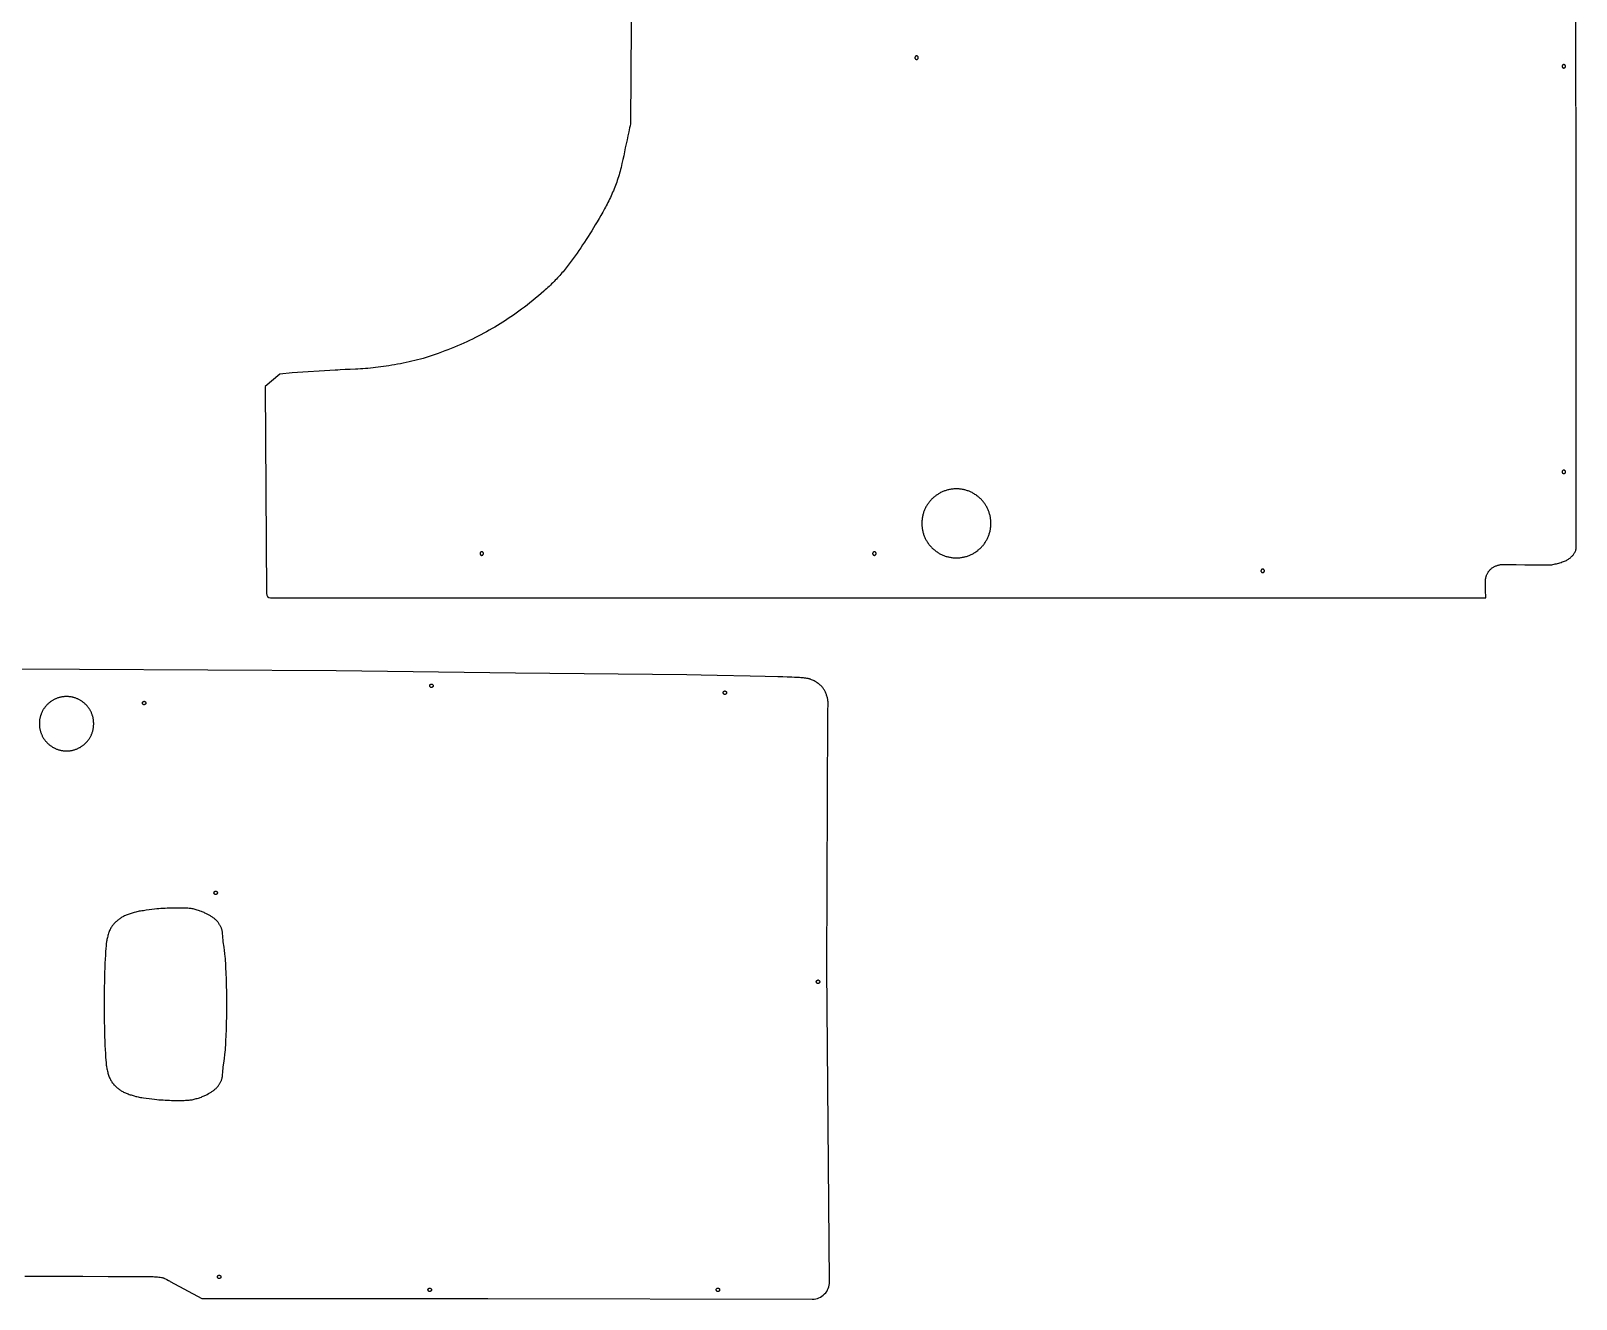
# Model space of a CAD drawing. Extents: x 51 to 7825, y -8 to 7597.
# Drawn here: x 4122 to 5912, y 26 to 1496 of the extents above; entities that cross this region are included whole.
import ezdxf

# ---------------------------------------------------------------- set-up
doc = ezdxf.new("R2010")
doc.units = 0
doc.layers.add('Default Layer', color=1, linetype='CONTINUOUS')

msp = doc.modelspace()

# ---------------------------------------------------------------- linework, layer by layer
at = {"layer": 'Default Layer'}
for points in [[(4818.2, 1675.5), (4816.4, 1387.9), (4815.9, 1385.6), (4815.3, 1383.4), (4814.3, 1378.8), (4813.3, 1374.2), (4812.4, 1369.6), (4810.4, 1360.3), (4809.5, 1355.7), (4808.5, 1351), (4807.5, 1346.5), (4806.5, 1341.9), (4805.9, 1339.7), (4805.4, 1337.5), (4804.8, 1335.2), (4804.3, 1333.1), (4803.7, 1330.9), (4803.1, 1328.7), (4802.4, 1326.6), (4801.8, 1324.5), (4801.1, 1322.4), (4800.4, 1320.4), (4799.7, 1318.4), (4799, 1316.4), (4798.2, 1314.5), (4797.4, 1312.5), (4796.6, 1310.5), (4795.7, 1308.6), (4794.9, 1306.6), (4794, 1304.7), (4793.1, 1302.7), (4792.2, 1300.8), (4791.2, 1298.8), (4790.3, 1296.9), (4789.3, 1295), (4788.3, 1293.1), (4787.3, 1291.2), (4786.3, 1289.3), (4784.2, 1285.5), (4782.1, 1281.7), (4779.9, 1278.1), (4777.8, 1274.4), (4775.6, 1270.8), (4773.5, 1267.3), (4771.4, 1263.9), (4769.2, 1260.5), (4767.2, 1257.3), (4765.1, 1254), (4763, 1250.8), (4760.9, 1247.6), (4758.8, 1244.4), (4756.6, 1241.2), (4754.5, 1238), (4752.2, 1234.9), (4750, 1231.8), (4747.7, 1228.7), (4745.4, 1225.6), (4743, 1222.6), (4740.6, 1219.6), (4739.4, 1218.1), (4738.2, 1216.6), (4736.9, 1215.2), (4735.7, 1213.7), (4734.4, 1212.3), (4733.1, 1210.8), (4731.8, 1209.4), (4730.5, 1208), (4729.2, 1206.6), (4727.8, 1205.2), (4726.4, 1203.8), (4725, 1202.4), (4723.6, 1201), (4722.1, 1199.6), (4720.6, 1198.2), (4719.1, 1196.8), (4717.6, 1195.4), (4716, 1194), (4712.9, 1191.3), (4709.7, 1188.5), (4706.4, 1185.8), (4703.2, 1183.2), (4699.9, 1180.6), (4696.6, 1178), (4693.4, 1175.5), (4690.2, 1173.1), (4687, 1170.8), (4683.9, 1168.5), (4680.8, 1166.4), (4677.8, 1164.3), (4674.8, 1162.2), (4671.7, 1160.2), (4668.6, 1158.2), (4665.5, 1156.3), (4662.3, 1154.4), (4659.2, 1152.5), (4656, 1150.6), (4652.8, 1148.8), (4649.6, 1147), (4646.4, 1145.3), (4643.1, 1143.6), (4639.8, 1141.9), (4636.6, 1140.2), (4633.3, 1138.6), (4630, 1137), (4626.6, 1135.4), (4623.1, 1133.9), (4619.6, 1132.3), (4616, 1130.8), (4612.3, 1129.2), (4608.6, 1127.7), (4604.9, 1126.2), (4601.1, 1124.8), (4597.4, 1123.4), (4593.7, 1122), (4590.1, 1120.7), (4586.5, 1119.5), (4582.9, 1118.3), (4579.5, 1117.2), (4576.1, 1116.2), (4572.9, 1115.3), (4569.7, 1114.4), (4566.4, 1113.6), (4563.1, 1112.8), (4559.8, 1112), (4556.4, 1111.3), (4553.1, 1110.6), (4549.7, 1110), (4546.4, 1109.4), (4543, 1108.8), (4539.7, 1108.2), (4536.5, 1107.7), (4533.2, 1107.2), (4530.1, 1106.8), (4526.9, 1106.4), (4521, 1105.6), (4518, 1105.2), (4515.1, 1104.9), (4512.2, 1104.6), (4509.3, 1104.4), (4506.4, 1104.2), (4503.4, 1104), (4500.5, 1103.8), (4497.6, 1103.7), (4491.7, 1103.4), (4485.8, 1103.1), (4480, 1102.8), (4477.1, 1102.6), (4474.1, 1102.4), (4424.5, 1099.3), (4409.9, 1097.7), (4393.1, 1083.6), (4394.5, 843.7, 0.414055), (4399.2, 838.8), (4865.8, 838.5), (5336.6, 838.5), (5807.4, 838.5), (5807.4, 840), (5807.4, 841.6), (5807.3, 844.8), (5807.2, 848.2), (5807.1, 851.5), (5807, 854.7), (5807, 856.1), (5807.1, 857.5), (5807.1, 858.7), (5807.2, 859.8), (5807.3, 860.7), (5807.4, 861.1), (5807.4, 861.5), (5807.6, 862.2), (5807.8, 862.9), (5808, 863.6), (5808.3, 864.2), (5808.5, 864.9), (5808.8, 865.6), (5809.1, 866.2), (5809.4, 866.9), (5809.7, 867.5), (5810.1, 868.1), (5810.4, 868.7), (5810.8, 869.3), (5811.3, 869.9), (5811.7, 870.4), (5812.2, 870.9), (5812.6, 871.4), (5813.2, 871.9), (5813.7, 872.4), (5814.3, 872.9), (5815, 873.3), (5815.6, 873.7), (5816.3, 874.1), (5817, 874.5), (5817.7, 874.9), (5818.5, 875.2), (5819.2, 875.6), (5820, 875.9), (5820.8, 876.2), (5821.5, 876.4), (5822.3, 876.7), (5823.1, 876.9), (5823.9, 877.1), (5824.4, 877.2), (5825.1, 877.2), (5826.1, 877.3), (5827.3, 877.3), (5830.3, 877.4), (5834, 877.4), (5838.2, 877.3), (5842.9, 877.2), (5852.9, 877), (5863, 876.9), (5867.8, 876.8), (5872.2, 876.8), (5876.2, 876.8), (5878, 876.8), (5879.6, 876.8), (5881, 876.9), (5882.2, 876.9), (5883.2, 877), (5883.9, 877.1), (5885.2, 877.3), (5886.6, 877.6), (5887.9, 877.9), (5889.3, 878.2), (5890.7, 878.6), (5892.1, 878.9), (5893.5, 879.3), (5894.8, 879.8), (5896.1, 880.2), (5897.4, 880.7), (5898.6, 881.1), (5899.8, 881.6), (5900.9, 882.1), (5901.8, 882.6), (5902.7, 883.1), (5903.5, 883.6), (5904.2, 884.1), (5904.9, 884.6), (5905.6, 885.2), (5906.2, 885.8), (5906.9, 886.4), (5907.5, 887), (5908.1, 887.6), (5908.6, 888.3), (5909.1, 889), (5909.6, 889.7), (5910.1, 890.5), (5910.6, 891.2), (5911, 892), (5911.4, 892.8), (5911.7, 893.6), (5912, 894.4), (5912, 894.5), (5912.1, 894.8), (5912.1, 895.5), (5912.1, 896.7), (5912.2, 898.3), (5912.2, 902.5), (5912.2, 908.2), (5912.1, 923.5), (5912.1, 933), (5912.1, 943.6), (5911.4, 2800.4)], [(4114.6, 52.4), (4125.4, 52.4), (4137.9, 52.4), (4151.8, 52.4), (4181.6, 52.4), (4211.2, 52.3), (4237.1, 52.3), (4255.6, 52.2), (4261, 52.2), (4263.1, 52.1), (4264.9, 52), (4266.6, 51.9), (4268.4, 51.7), (4269.9, 51.5), (4271.4, 51.3), (4272.9, 51.1), (4273.6, 50.9), (4274.4, 50.8), (4275.1, 50.6), (4275.8, 50.3), (4276.1, 50.2), (4276.5, 50), (4277.4, 49.6), (4278.3, 49.2), (4279.2, 48.7), (4281.1, 47.6), (4282.1, 47), (4283, 46.5), (4319.6, 26.7), (4650.9, 26.7), (5027.1, 26), (5027.1, 26, 0.417354), (5047.1, 46.2), (5043.9, 409), (5044.9, 703.3), (5044.9, 704.5), (5045, 705.6), (5045.1, 707.9), (5045.2, 710.3), (5045.3, 712.6), (5045.4, 713.8), (5045.4, 714.9), (5045.4, 716), (5045.4, 717.1), (5045.3, 718.2), (5045.2, 719.2), (5045.1, 720.2), (5044.9, 721.1), (5044.7, 722), (5044.5, 722.9), (5044.3, 723.8), (5044, 724.8), (5043.7, 725.7), (5043.4, 726.5), (5043.1, 727.4), (5042.8, 728.3), (5042.4, 729.2), (5042, 730), (5041.5, 730.9), (5041.1, 731.7), (5040.6, 732.5), (5040.1, 733.2), (5039.5, 734), (5039, 734.7), (5038.4, 735.4), (5037.7, 736.2), (5037, 736.9), (5036.2, 737.5), (5035.5, 738.2), (5034.6, 738.9), (5033.8, 739.5), (5032.9, 740.2), (5032, 740.8), (5031.1, 741.3), (5030.2, 741.9), (5029.2, 742.4), (5028.3, 742.9), (5027.3, 743.4), (5026.3, 743.8), (5025.4, 744.2), (5024.9, 744.4), (5024.3, 744.5), (5023.8, 744.7), (5023.2, 744.8), (5022.1, 745.1), (5020.8, 745.3), (5019.5, 745.5), (5018.1, 745.7), (5016.7, 745.9), (5015.2, 746), (5013.7, 746.1), (5012.3, 746.2), (5009.2, 746.4), (5006.3, 746.5), (5003.5, 746.7), (5001.3, 746.8), (4997.8, 746.9), (4993, 747.1), (4987, 747.2), (4972.4, 747.6), (4955, 748), (4916.7, 748.8), (4898.1, 749.2), (4881.5, 749.6), (4683.2, 751.5), (4475.2, 754), (4177.8, 755.6), (3985.8, 756.5)]]:
    msp.add_lwpolyline(points, format="xyb", dxfattribs=at)
for points in [[(5147.9, 1466.6), (5147.7, 1466.6), (5147.5, 1466.6), (5147.3, 1466.5), (5147.1, 1466.5), (5147, 1466.4), (5146.8, 1466.3), (5146.7, 1466.2), (5146.5, 1466), (5146.4, 1465.9), (5146.3, 1465.7), (5146.2, 1465.6), (5146.1, 1465.4), (5146, 1465.2), (5146, 1465), (5145.9, 1464.8), (5145.9, 1464.6), (5145.9, 1464.4), (5146, 1464.2), (5146, 1464), (5146.1, 1463.8), (5146.2, 1463.7), (5146.3, 1463.5), (5146.4, 1463.3), (5146.5, 1463.2), (5146.7, 1463.1), (5146.8, 1463), (5147, 1462.9), (5147.1, 1462.8), (5147.3, 1462.7), (5147.5, 1462.7), (5147.7, 1462.6), (5147.9, 1462.6), (5148.1, 1462.6), (5148.3, 1462.7), (5148.5, 1462.7), (5148.7, 1462.8), (5148.9, 1462.9), (5149, 1463), (5149.2, 1463.1), (5149.3, 1463.2), (5149.5, 1463.3), (5149.6, 1463.5), (5149.7, 1463.7), (5149.8, 1463.8), (5149.8, 1464), (5149.9, 1464.2), (5149.9, 1464.4), (5149.9, 1464.6), (5149.9, 1464.8), (5149.9, 1465), (5149.8, 1465.2), (5149.8, 1465.4), (5149.7, 1465.6), (5149.6, 1465.7), (5149.5, 1465.9), (5149.3, 1466), (5149.2, 1466.2), (5149, 1466.3), (5148.9, 1466.4), (5148.7, 1466.5), (5148.5, 1466.5), (5148.3, 1466.6), (5148.1, 1466.6), (5147.9, 1466.6)], [(5897.9, 1456.6), (5897.7, 1456.6), (5897.5, 1456.6), (5897.3, 1456.5), (5897.1, 1456.5), (5897, 1456.4), (5896.8, 1456.3), (5896.7, 1456.2), (5896.5, 1456), (5896.4, 1455.9), (5896.3, 1455.7), (5896.2, 1455.6), (5896.1, 1455.4), (5896, 1455.2), (5896, 1455), (5895.9, 1454.8), (5895.9, 1454.6), (5895.9, 1454.4), (5896, 1454.2), (5896, 1454), (5896.1, 1453.8), (5896.2, 1453.7), (5896.3, 1453.5), (5896.4, 1453.3), (5896.5, 1453.2), (5896.7, 1453.1), (5896.8, 1453), (5897, 1452.9), (5897.1, 1452.8), (5897.3, 1452.7), (5897.5, 1452.7), (5897.7, 1452.6), (5897.9, 1452.6), (5898.1, 1452.6), (5898.3, 1452.7), (5898.5, 1452.7), (5898.7, 1452.8), (5898.9, 1452.9), (5899, 1453), (5899.2, 1453.1), (5899.3, 1453.2), (5899.5, 1453.3), (5899.6, 1453.5), (5899.7, 1453.7), (5899.8, 1453.8), (5899.8, 1454), (5899.9, 1454.2), (5899.9, 1454.4), (5899.9, 1454.6), (5899.9, 1454.8), (5899.9, 1455), (5899.8, 1455.2), (5899.8, 1455.4), (5899.7, 1455.6), (5899.6, 1455.7), (5899.5, 1455.9), (5899.3, 1456), (5899.2, 1456.2), (5899, 1456.3), (5898.9, 1456.4), (5898.7, 1456.5), (5898.5, 1456.5), (5898.3, 1456.6), (5898.1, 1456.6), (5897.9, 1456.6)], [(5897.9, 986.6), (5897.7, 986.6), (5897.5, 986.6), (5897.3, 986.5), (5897.1, 986.5), (5897, 986.4), (5896.8, 986.3), (5896.7, 986.2), (5896.5, 986), (5896.4, 985.9), (5896.3, 985.7), (5896.2, 985.6), (5896.1, 985.4), (5896, 985.2), (5896, 985), (5895.9, 984.8), (5895.9, 984.6), (5895.9, 984.4), (5896, 984.2), (5896, 984), (5896.1, 983.8), (5896.2, 983.7), (5896.3, 983.5), (5896.4, 983.3), (5896.5, 983.2), (5896.7, 983.1), (5896.8, 983), (5897, 982.9), (5897.1, 982.8), (5897.3, 982.7), (5897.5, 982.7), (5897.7, 982.6), (5897.9, 982.6), (5898.1, 982.6), (5898.3, 982.7), (5898.5, 982.7), (5898.7, 982.8), (5898.9, 982.9), (5899, 983), (5899.2, 983.1), (5899.3, 983.2), (5899.5, 983.3), (5899.6, 983.5), (5899.7, 983.7), (5899.8, 983.8), (5899.8, 984), (5899.9, 984.2), (5899.9, 984.4), (5899.9, 984.6), (5899.9, 984.8), (5899.9, 985), (5899.8, 985.2), (5899.8, 985.4), (5899.7, 985.6), (5899.6, 985.7), (5899.5, 985.9), (5899.3, 986), (5899.2, 986.2), (5899, 986.3), (5898.9, 986.4), (5898.7, 986.5), (5898.5, 986.5), (5898.3, 986.6), (5898.1, 986.6), (5897.9, 986.6)], [(5194, 964.9), (5193, 964.9), (5191.9, 964.9), (5190.9, 964.8), (5189.9, 964.7), (5188.9, 964.6), (5187.9, 964.5), (5186.9, 964.3), (5185.9, 964.1), (5185, 963.9), (5184, 963.7), (5183.1, 963.4), (5182.1, 963.1), (5181.2, 962.8), (5180.3, 962.5), (5179.3, 962.2), (5178.4, 961.8), (5177.5, 961.4), (5176.7, 961), (5175.8, 960.6), (5174.9, 960.1), (5174.1, 959.6), (5173.3, 959.1), (5172.4, 958.6), (5171.6, 958.1), (5170.8, 957.6), (5170.1, 957), (5169.3, 956.4), (5168.6, 955.8), (5167.8, 955.2), (5167.1, 954.5), (5166.4, 953.9), (5165.7, 953.2), (5165.1, 952.5), (5164.4, 951.8), (5163.8, 951.1), (5163.1, 950.4), (5162.5, 949.6), (5162, 948.9), (5161.4, 948.1), (5160.8, 947.3), (5160.3, 946.5), (5159.8, 945.7), (5159.3, 944.8), (5158.8, 944), (5158.4, 943.1), (5157.9, 942.3), (5157.5, 941.4), (5157.1, 940.5), (5156.8, 939.6), (5156.4, 938.7), (5156.1, 937.8), (5155.8, 936.8), (5155.5, 935.9), (5155.3, 934.9), (5155, 934), (5154.8, 933), (5154.6, 932), (5154.5, 931), (5154.3, 930), (5154.2, 929), (5154.1, 928), (5154.1, 927), (5154, 926), (5154, 924.9), (5154, 923.9), (5154.1, 922.9), (5154.1, 921.9), (5154.2, 920.8), (5154.3, 919.8), (5154.5, 918.8), (5154.6, 917.9), (5154.8, 916.9), (5155, 915.9), (5155.3, 914.9), (5155.5, 914), (5155.8, 913), (5156.1, 912.1), (5156.4, 911.2), (5156.8, 910.3), (5157.1, 909.4), (5157.5, 908.5), (5157.9, 907.6), (5158.4, 906.7), (5158.8, 905.9), (5159.3, 905), (5159.8, 904.2), (5160.3, 903.4), (5160.8, 902.6), (5161.4, 901.8), (5162, 901), (5162.5, 900.2), (5163.1, 899.5), (5163.8, 898.8), (5164.4, 898), (5165.1, 897.3), (5165.7, 896.7), (5166.4, 896), (5167.1, 895.3), (5167.8, 894.7), (5168.6, 894.1), (5169.3, 893.5), (5170.1, 892.9), (5170.8, 892.3), (5171.6, 891.8), (5172.4, 891.2), (5173.3, 890.7), (5174.1, 890.2), (5174.9, 889.8), (5175.8, 889.3), (5176.7, 888.9), (5177.5, 888.5), (5178.4, 888.1), (5179.3, 887.7), (5180.3, 887.4), (5181.2, 887), (5182.1, 886.7), (5183.1, 886.5), (5184, 886.2), (5185, 886), (5185.9, 885.8), (5186.9, 885.6), (5187.9, 885.4), (5188.9, 885.3), (5189.9, 885.1), (5190.9, 885.1), (5191.9, 885), (5193, 885), (5194, 884.9), (5195, 885), (5196.1, 885), (5197.1, 885.1), (5198.1, 885.1), (5199.1, 885.3), (5200.1, 885.4), (5201.1, 885.6), (5202.1, 885.8), (5203, 886), (5204, 886.2), (5205, 886.5), (5205.9, 886.7), (5206.8, 887), (5207.8, 887.4), (5208.7, 887.7), (5209.6, 888.1), (5210.5, 888.5), (5211.3, 888.9), (5212.2, 889.3), (5213.1, 889.8), (5213.9, 890.2), (5214.7, 890.7), (5215.6, 891.2), (5216.4, 891.8), (5217.2, 892.3), (5217.9, 892.9), (5218.7, 893.5), (5219.4, 894.1), (5220.2, 894.7), (5220.9, 895.3), (5221.6, 896), (5222.3, 896.7), (5223, 897.3), (5223.6, 898), (5224.3, 898.8), (5224.9, 899.5), (5225.5, 900.2), (5226.1, 901), (5226.6, 901.8), (5227.2, 902.6), (5227.7, 903.4), (5228.2, 904.2), (5228.7, 905), (5229.2, 905.9), (5229.6, 906.7), (5230.1, 907.6), (5230.5, 908.5), (5230.9, 909.4), (5231.2, 910.3), (5231.6, 911.2), (5231.9, 912.1), (5232.2, 913), (5232.5, 914), (5232.7, 914.9), (5233, 915.9), (5233.2, 916.9), (5233.4, 917.9), (5233.5, 918.8), (5233.7, 919.8), (5233.8, 920.8), (5233.9, 921.9), (5234, 922.9), (5234, 923.9), (5234, 924.9), (5234, 926), (5234, 927), (5233.9, 928), (5233.8, 929), (5233.7, 930), (5233.5, 931), (5233.4, 932), (5233.2, 933), (5233, 934), (5232.7, 934.9), (5232.5, 935.9), (5232.2, 936.8), (5231.9, 937.8), (5231.6, 938.7), (5231.2, 939.6), (5230.9, 940.5), (5230.5, 941.4), (5230.1, 942.3), (5229.6, 943.1), (5229.2, 944), (5228.7, 944.8), (5228.2, 945.7), (5227.7, 946.5), (5227.2, 947.3), (5226.6, 948.1), (5226.1, 948.9), (5225.5, 949.6), (5224.9, 950.4), (5224.3, 951.1), (5223.6, 951.8), (5223, 952.5), (5222.3, 953.2), (5221.6, 953.9), (5220.9, 954.5), (5220.2, 955.2), (5219.4, 955.8), (5218.7, 956.4), (5217.9, 957), (5217.2, 957.6), (5216.4, 958.1), (5215.6, 958.6), (5214.7, 959.1), (5213.9, 959.6), (5213.1, 960.1), (5212.2, 960.6), (5211.3, 961), (5210.5, 961.4), (5209.6, 961.8), (5208.7, 962.2), (5207.8, 962.5), (5206.8, 962.8), (5205.9, 963.1), (5205, 963.4), (5204, 963.7), (5203, 963.9), (5202.1, 964.1), (5201.1, 964.3), (5200.1, 964.5), (5199.1, 964.6), (5198.1, 964.7), (5197.1, 964.8), (5196.1, 964.9), (5195, 964.9), (5194, 964.9)], [(4644, 891.9), (4643.8, 891.9), (4643.6, 891.9), (4643.4, 891.8), (4643.2, 891.8), (4643.1, 891.7), (4642.9, 891.6), (4642.7, 891.5), (4642.6, 891.4), (4642.5, 891.2), (4642.3, 891.1), (4642.2, 890.9), (4642.2, 890.7), (4642.1, 890.5), (4642, 890.3), (4642, 890.1), (4642, 889.9), (4642, 889.7), (4642, 889.5), (4642.1, 889.3), (4642.2, 889.2), (4642.2, 889), (4642.3, 888.8), (4642.5, 888.7), (4642.6, 888.5), (4642.7, 888.4), (4642.9, 888.3), (4643.1, 888.2), (4643.2, 888.1), (4643.4, 888), (4643.6, 888), (4643.8, 887.9), (4644, 887.9), (4644.2, 887.9), (4644.4, 888), (4644.6, 888), (4644.8, 888.1), (4645, 888.2), (4645.1, 888.3), (4645.3, 888.4), (4645.4, 888.5), (4645.5, 888.7), (4645.7, 888.8), (4645.8, 889), (4645.8, 889.2), (4645.9, 889.3), (4646, 889.5), (4646, 889.7), (4646, 889.9), (4646, 890.1), (4646, 890.3), (4645.9, 890.5), (4645.8, 890.7), (4645.8, 890.9), (4645.7, 891.1), (4645.5, 891.2), (4645.4, 891.4), (4645.3, 891.5), (4645.1, 891.6), (4645, 891.7), (4644.8, 891.8), (4644.6, 891.8), (4644.4, 891.9), (4644.2, 891.9), (4644, 891.9)], [(5099, 891.9), (5098.8, 891.9), (5098.6, 891.9), (5098.4, 891.8), (5098.2, 891.8), (5098.1, 891.7), (5097.9, 891.6), (5097.7, 891.5), (5097.6, 891.4), (5097.5, 891.2), (5097.3, 891.1), (5097.2, 890.9), (5097.2, 890.7), (5097.1, 890.5), (5097, 890.3), (5097, 890.1), (5097, 889.9), (5097, 889.7), (5097, 889.5), (5097.1, 889.3), (5097.2, 889.2), (5097.2, 889), (5097.3, 888.8), (5097.5, 888.7), (5097.6, 888.5), (5097.7, 888.4), (5097.9, 888.3), (5098.1, 888.2), (5098.2, 888.1), (5098.4, 888), (5098.6, 888), (5098.8, 887.9), (5099, 887.9), (5099.2, 887.9), (5099.4, 888), (5099.6, 888), (5099.8, 888.1), (5100, 888.2), (5100.1, 888.3), (5100.3, 888.4), (5100.4, 888.5), (5100.5, 888.7), (5100.7, 888.8), (5100.8, 889), (5100.8, 889.2), (5100.9, 889.3), (5101, 889.5), (5101, 889.7), (5101, 889.9), (5101, 890.1), (5101, 890.3), (5100.9, 890.5), (5100.8, 890.7), (5100.8, 890.9), (5100.7, 891.1), (5100.5, 891.2), (5100.4, 891.4), (5100.3, 891.5), (5100.1, 891.6), (5100, 891.7), (5099.8, 891.8), (5099.6, 891.8), (5099.4, 891.9), (5099.2, 891.9), (5099, 891.9)], [(5549, 871.9), (5548.8, 871.9), (5548.6, 871.9), (5548.4, 871.8), (5548.2, 871.8), (5548.1, 871.7), (5547.9, 871.6), (5547.7, 871.5), (5547.6, 871.4), (5547.5, 871.2), (5547.3, 871.1), (5547.2, 870.9), (5547.2, 870.7), (5547.1, 870.5), (5547, 870.3), (5547, 870.1), (5547, 869.9), (5547, 869.7), (5547, 869.5), (5547.1, 869.3), (5547.2, 869.2), (5547.2, 869), (5547.3, 868.8), (5547.5, 868.7), (5547.6, 868.5), (5547.7, 868.4), (5547.9, 868.3), (5548.1, 868.2), (5548.2, 868.1), (5548.4, 868), (5548.6, 868), (5548.8, 867.9), (5549, 867.9), (5549.2, 867.9), (5549.4, 868), (5549.6, 868), (5549.8, 868.1), (5550, 868.2), (5550.1, 868.3), (5550.3, 868.4), (5550.4, 868.5), (5550.5, 868.7), (5550.7, 868.8), (5550.8, 869), (5550.8, 869.2), (5550.9, 869.3), (5551, 869.5), (5551, 869.7), (5551, 869.9), (5551, 870.1), (5551, 870.3), (5550.9, 870.5), (5550.8, 870.7), (5550.8, 870.9), (5550.7, 871.1), (5550.5, 871.2), (5550.4, 871.4), (5550.3, 871.5), (5550.1, 871.6), (5550, 871.7), (5549.8, 871.8), (5549.6, 871.8), (5549.4, 871.9), (5549.2, 871.9), (5549, 871.9)], [(4585.7, 738.8), (4585.9, 738.8), (4586.1, 738.7), (4586.3, 738.7), (4586.5, 738.6), (4586.7, 738.5), (4586.8, 738.4), (4587, 738.3), (4587.1, 738.2), (4587.3, 738), (4587.4, 737.9), (4587.5, 737.7), (4587.6, 737.5), (4587.6, 737.4), (4587.7, 737.2), (4587.7, 737), (4587.7, 736.8), (4587.7, 736.6), (4587.7, 736.4), (4587.6, 736.2), (4587.6, 736), (4587.5, 735.8), (4587.4, 735.7), (4587.3, 735.5), (4587.1, 735.4), (4587, 735.2), (4586.8, 735.1), (4586.7, 735), (4586.5, 734.9), (4586.3, 734.9), (4586.1, 734.8), (4585.9, 734.8), (4585.7, 734.8), (4585.5, 734.8), (4585.3, 734.8), (4585.1, 734.9), (4584.9, 734.9), (4584.8, 735), (4584.6, 735.1), (4584.5, 735.2), (4584.3, 735.4), (4584.2, 735.5), (4584.1, 735.7), (4584, 735.8), (4583.9, 736), (4583.8, 736.2), (4583.8, 736.4), (4583.7, 736.6), (4583.7, 736.8), (4583.7, 737), (4583.8, 737.2), (4583.8, 737.4), (4583.9, 737.5), (4584, 737.7), (4584.1, 737.9), (4584.2, 738), (4584.3, 738.2), (4584.5, 738.3), (4584.6, 738.4), (4584.8, 738.5), (4584.9, 738.6), (4585.1, 738.7), (4585.3, 738.7), (4585.5, 738.8), (4585.7, 738.8)], [(4162.9, 724.3), (4162.1, 724.2), (4161.2, 724.2), (4160.4, 724.2), (4159.6, 724.1), (4158.9, 724), (4158.1, 723.9), (4157.3, 723.8), (4156.5, 723.6), (4155.8, 723.4), (4155, 723.3), (4154.2, 723.1), (4153.5, 722.8), (4152.8, 722.6), (4152, 722.3), (4151.3, 722.1), (4150.6, 721.8), (4149.9, 721.5), (4149.2, 721.1), (4148.5, 720.8), (4147.9, 720.5), (4147.2, 720.1), (4146.5, 719.7), (4145.9, 719.3), (4145.3, 718.9), (4144.6, 718.4), (4144, 718), (4143.4, 717.5), (4142.8, 717.1), (4142.3, 716.6), (4141.7, 716.1), (4141.1, 715.6), (4140.6, 715), (4140.1, 714.5), (4139.6, 713.9), (4139.1, 713.4), (4138.6, 712.8), (4138.1, 712.2), (4137.6, 711.6), (4137.2, 711), (4136.7, 710.4), (4136.3, 709.7), (4135.9, 709.1), (4135.5, 708.4), (4135.2, 707.8), (4134.8, 707.1), (4134.5, 706.4), (4134.2, 705.7), (4133.8, 705), (4133.6, 704.3), (4133.3, 703.6), (4133, 702.9), (4132.8, 702.1), (4132.6, 701.4), (4132.4, 700.6), (4132.2, 699.9), (4132, 699.1), (4131.9, 698.3), (4131.7, 697.6), (4131.6, 696.8), (4131.5, 696), (4131.5, 695.2), (4131.4, 694.4), (4131.4, 693.6), (4131.4, 692.8), (4131.4, 691.9), (4131.4, 691.1), (4131.5, 690.3), (4131.5, 689.5), (4131.6, 688.7), (4131.7, 688), (4131.9, 687.2), (4132, 686.4), (4132.2, 685.6), (4132.4, 684.9), (4132.6, 684.1), (4132.8, 683.4), (4133, 682.7), (4133.3, 681.9), (4133.6, 681.2), (4133.8, 680.5), (4134.2, 679.8), (4134.5, 679.1), (4134.8, 678.4), (4135.2, 677.7), (4135.5, 677.1), (4135.9, 676.4), (4136.3, 675.8), (4136.7, 675.1), (4137.2, 674.5), (4137.6, 673.9), (4138.1, 673.3), (4138.6, 672.7), (4139.1, 672.1), (4139.6, 671.6), (4140.1, 671), (4140.6, 670.5), (4141.1, 670), (4141.7, 669.4), (4142.3, 668.9), (4142.8, 668.4), (4143.4, 668), (4144, 667.5), (4144.6, 667.1), (4145.3, 666.6), (4145.9, 666.2), (4146.5, 665.8), (4147.2, 665.4), (4147.9, 665.1), (4148.5, 664.7), (4149.2, 664.4), (4149.9, 664), (4150.6, 663.7), (4151.3, 663.4), (4152, 663.2), (4152.8, 662.9), (4153.5, 662.7), (4154.2, 662.4), (4155, 662.2), (4155.8, 662.1), (4156.5, 661.9), (4157.3, 661.7), (4158.1, 661.6), (4158.9, 661.5), (4159.6, 661.4), (4160.4, 661.3), (4161.2, 661.3), (4162.1, 661.3), (4162.9, 661.3), (4163.7, 661.3), (4164.5, 661.3), (4165.3, 661.3), (4166.1, 661.4), (4166.9, 661.5), (4167.7, 661.6), (4168.4, 661.7), (4169.2, 661.9), (4170, 662.1), (4170.7, 662.2), (4171.5, 662.4), (4172.2, 662.7), (4173, 662.9), (4173.7, 663.2), (4174.4, 663.4), (4175.1, 663.7), (4175.8, 664), (4176.5, 664.4), (4177.2, 664.7), (4177.9, 665.1), (4178.5, 665.4), (4179.2, 665.8), (4179.8, 666.2), (4180.5, 666.6), (4181.1, 667.1), (4181.7, 667.5), (4182.3, 668), (4182.9, 668.4), (4183.5, 668.9), (4184, 669.4), (4184.6, 670), (4185.1, 670.5), (4185.7, 671), (4186.2, 671.6), (4186.7, 672.1), (4187.2, 672.7), (4187.7, 673.3), (4188.1, 673.9), (4188.6, 674.5), (4189, 675.1), (4189.4, 675.8), (4189.8, 676.4), (4190.2, 677.1), (4190.6, 677.7), (4190.9, 678.4), (4191.3, 679.1), (4191.6, 679.8), (4191.9, 680.5), (4192.2, 681.2), (4192.5, 681.9), (4192.7, 682.7), (4193, 683.4), (4193.2, 684.1), (4193.4, 684.9), (4193.6, 685.6), (4193.7, 686.4), (4193.9, 687.2), (4194, 688), (4194.1, 688.7), (4194.2, 689.5), (4194.3, 690.3), (4194.3, 691.1), (4194.4, 691.9), (4194.4, 692.8), (4194.4, 693.6), (4194.3, 694.4), (4194.3, 695.2), (4194.2, 696), (4194.1, 696.8), (4194, 697.6), (4193.9, 698.3), (4193.7, 699.1), (4193.6, 699.9), (4193.4, 700.6), (4193.2, 701.4), (4193, 702.1), (4192.7, 702.9), (4192.5, 703.6), (4192.2, 704.3), (4191.9, 705), (4191.6, 705.7), (4191.3, 706.4), (4190.9, 707.1), (4190.6, 707.8), (4190.2, 708.4), (4189.8, 709.1), (4189.4, 709.7), (4189, 710.4), (4188.6, 711), (4188.1, 711.6), (4187.7, 712.2), (4187.2, 712.8), (4186.7, 713.4), (4186.2, 713.9), (4185.7, 714.5), (4185.1, 715), (4184.6, 715.6), (4184, 716.1), (4183.5, 716.6), (4182.9, 717.1), (4182.3, 717.5), (4181.7, 718), (4181.1, 718.4), (4180.5, 718.9), (4179.8, 719.3), (4179.2, 719.7), (4178.5, 720.1), (4177.9, 720.5), (4177.2, 720.8), (4176.5, 721.1), (4175.8, 721.5), (4175.1, 721.8), (4174.4, 722.1), (4173.7, 722.3), (4173, 722.6), (4172.2, 722.8), (4171.5, 723.1), (4170.7, 723.3), (4170, 723.4), (4169.2, 723.6), (4168.4, 723.8), (4167.7, 723.9), (4166.9, 724), (4166.1, 724.1), (4165.3, 724.2), (4164.5, 724.2), (4163.7, 724.2), (4162.9, 724.3)], [(4252.7, 718.8), (4252.9, 718.8), (4253.1, 718.7), (4253.3, 718.7), (4253.5, 718.6), (4253.7, 718.5), (4253.8, 718.4), (4254, 718.3), (4254.1, 718.2), (4254.3, 718), (4254.4, 717.9), (4254.5, 717.7), (4254.6, 717.5), (4254.6, 717.4), (4254.7, 717.2), (4254.7, 717), (4254.7, 716.8), (4254.7, 716.6), (4254.7, 716.4), (4254.6, 716.2), (4254.6, 716), (4254.5, 715.8), (4254.4, 715.7), (4254.3, 715.5), (4254.1, 715.4), (4254, 715.2), (4253.8, 715.1), (4253.7, 715), (4253.5, 714.9), (4253.3, 714.9), (4253.1, 714.8), (4252.9, 714.8), (4252.7, 714.8), (4252.5, 714.8), (4252.3, 714.8), (4252.1, 714.9), (4251.9, 714.9), (4251.8, 715), (4251.6, 715.1), (4251.5, 715.2), (4251.3, 715.4), (4251.2, 715.5), (4251.1, 715.7), (4251, 715.8), (4250.9, 716), (4250.8, 716.2), (4250.8, 716.4), (4250.7, 716.6), (4250.7, 716.8), (4250.7, 717), (4250.8, 717.2), (4250.8, 717.4), (4250.9, 717.5), (4251, 717.7), (4251.1, 717.9), (4251.2, 718), (4251.3, 718.2), (4251.5, 718.3), (4251.6, 718.4), (4251.8, 718.5), (4251.9, 718.6), (4252.1, 718.7), (4252.3, 718.7), (4252.5, 718.8), (4252.7, 718.8)], [(4925.7, 730.8), (4925.9, 730.8), (4926.1, 730.7), (4926.3, 730.7), (4926.5, 730.6), (4926.7, 730.5), (4926.8, 730.4), (4927, 730.3), (4927.1, 730.2), (4927.3, 730), (4927.4, 729.9), (4927.5, 729.7), (4927.6, 729.5), (4927.6, 729.4), (4927.7, 729.2), (4927.7, 729), (4927.7, 728.8), (4927.7, 728.6), (4927.7, 728.4), (4927.6, 728.2), (4927.6, 728), (4927.5, 727.8), (4927.4, 727.7), (4927.3, 727.5), (4927.1, 727.4), (4927, 727.2), (4926.8, 727.1), (4926.7, 727), (4926.5, 726.9), (4926.3, 726.9), (4926.1, 726.8), (4925.9, 726.8), (4925.7, 726.8), (4925.5, 726.8), (4925.3, 726.8), (4925.1, 726.9), (4924.9, 726.9), (4924.8, 727), (4924.6, 727.1), (4924.5, 727.2), (4924.3, 727.4), (4924.2, 727.5), (4924.1, 727.7), (4924, 727.8), (4923.9, 728), (4923.8, 728.2), (4923.8, 728.4), (4923.7, 728.6), (4923.7, 728.8), (4923.7, 729), (4923.8, 729.2), (4923.8, 729.4), (4923.9, 729.5), (4924, 729.7), (4924.1, 729.9), (4924.2, 730), (4924.3, 730.2), (4924.5, 730.3), (4924.6, 730.4), (4924.8, 730.5), (4924.9, 730.6), (4925.1, 730.7), (4925.3, 730.7), (4925.5, 730.8), (4925.7, 730.8)], [(4335.7, 498.8), (4335.9, 498.8), (4336.1, 498.7), (4336.3, 498.7), (4336.5, 498.6), (4336.7, 498.5), (4336.8, 498.4), (4337, 498.3), (4337.1, 498.2), (4337.3, 498), (4337.4, 497.9), (4337.5, 497.7), (4337.6, 497.5), (4337.6, 497.4), (4337.7, 497.2), (4337.7, 497), (4337.7, 496.8), (4337.7, 496.6), (4337.7, 496.4), (4337.6, 496.2), (4337.6, 496), (4337.5, 495.8), (4337.4, 495.7), (4337.3, 495.5), (4337.1, 495.4), (4337, 495.2), (4336.8, 495.1), (4336.7, 495), (4336.5, 494.9), (4336.3, 494.9), (4336.1, 494.8), (4335.9, 494.8), (4335.7, 494.8), (4335.5, 494.8), (4335.3, 494.8), (4335.1, 494.9), (4334.9, 494.9), (4334.8, 495), (4334.6, 495.1), (4334.5, 495.2), (4334.3, 495.4), (4334.2, 495.5), (4334.1, 495.7), (4334, 495.8), (4333.9, 496), (4333.8, 496.2), (4333.8, 496.4), (4333.7, 496.6), (4333.7, 496.8), (4333.7, 497), (4333.8, 497.2), (4333.8, 497.4), (4333.9, 497.5), (4334, 497.7), (4334.1, 497.9), (4334.2, 498), (4334.3, 498.2), (4334.5, 498.3), (4334.6, 498.4), (4334.8, 498.5), (4334.9, 498.6), (4335.1, 498.7), (4335.3, 498.7), (4335.5, 498.8), (4335.7, 498.8)], [(4206.3, 367.4), (4206.3, 362.8), (4206.4, 357.8), (4206.5, 352.5), (4206.6, 347.1), (4206.7, 341.6), (4206.9, 336), (4207, 330.5), (4207.2, 325.2), (4207.4, 320), (4207.7, 315.1), (4207.9, 310.6), (4208.1, 306.5), (4208.3, 303), (4208.6, 300), (4208.7, 298.8), (4208.8, 297.7), (4208.9, 296.8), (4209, 296.2), (4209.2, 295), (4209.4, 293.8), (4209.7, 292.7), (4210, 291.5), (4210.2, 290.3), (4210.6, 289.1), (4210.9, 287.9), (4211.2, 286.7), (4211.6, 285.6), (4212, 284.4), (4212.4, 283.3), (4212.8, 282.3), (4213.3, 281.3), (4213.8, 280.3), (4214.3, 279.4), (4214.8, 278.5), (4215.3, 277.7), (4215.9, 276.8), (4216.5, 276.1), (4217.1, 275.3), (4217.8, 274.5), (4218.5, 273.8), (4219.2, 273.1), (4219.9, 272.4), (4220.6, 271.7), (4221.4, 271), (4222.2, 270.4), (4222.9, 269.8), (4223.7, 269.2), (4224.6, 268.6), (4225.4, 268), (4226.2, 267.5), (4227.1, 267), (4228, 266.4), (4229, 266), (4229.9, 265.5), (4231, 265), (4232, 264.6), (4233.1, 264.1), (4234.2, 263.7), (4235.4, 263.3), (4236.5, 262.9), (4237.6, 262.6), (4238.8, 262.2), (4241.1, 261.5), (4243.3, 260.9), (4244.5, 260.6), (4245.8, 260.4), (4247.2, 260.1), (4248.7, 259.8), (4250.3, 259.5), (4251.9, 259.3), (4255.2, 258.8), (4258.6, 258.4), (4261.8, 258), (4264.8, 257.6), (4267.5, 257.4), (4269.9, 257.1), (4272.3, 256.9), (4274.7, 256.8), (4277.2, 256.6), (4279.6, 256.5), (4282, 256.4), (4284.5, 256.3), (4286.9, 256.3), (4292.1, 256.3), (4294.9, 256.2), (4297.8, 256.3), (4299.2, 256.3), (4300.7, 256.4), (4302.1, 256.4), (4303.4, 256.5), (4304.8, 256.6), (4306, 256.8), (4307.3, 256.9), (4308.4, 257.1), (4309.6, 257.4), (4310.8, 257.6), (4312, 257.9), (4313.2, 258.3), (4314.4, 258.6), (4315.6, 259), (4316.8, 259.4), (4317.9, 259.8), (4319.1, 260.2), (4320.2, 260.7), (4321.3, 261.1), (4322.3, 261.5), (4323.3, 262), (4324.3, 262.4), (4325.1, 262.8), (4325.9, 263.2), (4327.5, 264.1), (4329.1, 265), (4329.8, 265.4), (4330.6, 265.9), (4331.4, 266.4), (4332.1, 266.9), (4332.9, 267.5), (4333.6, 268), (4334.2, 268.5), (4334.9, 269.1), (4335.5, 269.6), (4336.1, 270.1), (4336.7, 270.7), (4337.2, 271.2), (4337.7, 271.8), (4338.1, 272.4), (4338.6, 272.9), (4339, 273.6), (4339.5, 274.2), (4339.9, 274.8), (4340.3, 275.5), (4340.7, 276.1), (4341, 276.8), (4341.4, 277.5), (4341.7, 278.1), (4342, 278.8), (4342.3, 279.4), (4342.5, 280.1), (4342.7, 280.7), (4342.9, 281.3), (4343.1, 281.9), (4343.3, 282.5), (4343.4, 283.1), (4343.5, 283.7), (4343.6, 284.3), (4343.6, 284.9), (4343.7, 286.1), (4343.8, 288.6), (4343.9, 289.9), (4343.9, 290.5), (4344, 291.1), (4344.2, 292.8), (4344.5, 295.2), (4345.4, 301.7), (4345.9, 305.3), (4346.3, 309.1), (4346.7, 312.7), (4346.9, 314.4), (4347, 316), (4347.2, 317.8), (4347.3, 319.9), (4347.6, 325.2), (4347.9, 331.5), (4348.1, 338.5), (4348.4, 346), (4348.6, 353.5), (4348.6, 357.3), (4348.7, 360.9), (4348.7, 364.4), (4348.7, 367.7), (4348.7, 371), (4348.7, 374.5), (4348.6, 378.2), (4348.6, 381.9), (4348.4, 389.5), (4348.1, 396.9), (4347.9, 403.9), (4347.6, 410.2), (4347.3, 415.5), (4347.2, 417.6), (4347, 419.4), (4346.9, 421), (4346.7, 422.7), (4346.3, 426.4), (4345.9, 430.1), (4345.4, 433.8), (4344.5, 440.2), (4344.2, 442.7), (4344, 444.3), (4343.9, 444.9), (4343.9, 445.6), (4343.8, 446.8), (4343.7, 449.3), (4343.6, 450.5), (4343.6, 451.2), (4343.5, 451.8), (4343.4, 452.4), (4343.3, 453), (4343.1, 453.6), (4342.9, 454.2), (4342.7, 454.8), (4342.5, 455.4), (4342.3, 456), (4342, 456.7), (4341.7, 457.3), (4341.4, 458), (4341, 458.6), (4340.7, 459.3), (4340.3, 459.9), (4339.9, 460.6), (4339.5, 461.2), (4339, 461.9), (4338.6, 462.5), (4338.1, 463.1), (4337.7, 463.7), (4337.2, 464.2), (4336.7, 464.7), (4336.1, 465.3), (4335.5, 465.8), (4334.9, 466.4), (4334.2, 466.9), (4333.6, 467.4), (4332.9, 468), (4332.1, 468.5), (4331.4, 469), (4330.6, 469.5), (4329.8, 470), (4329.1, 470.5), (4327.5, 471.4), (4325.9, 472.2), (4325.1, 472.6), (4324.3, 473), (4323.3, 473.4), (4322.3, 473.9), (4321.3, 474.3), (4320.2, 474.8), (4319.1, 475.2), (4317.9, 475.6), (4316.8, 476), (4315.6, 476.4), (4314.4, 476.8), (4313.2, 477.2), (4312, 477.5), (4310.8, 477.8), (4309.6, 478.1), (4308.4, 478.3), (4307.3, 478.5), (4306, 478.7), (4304.8, 478.8), (4303.4, 478.9), (4302.1, 479), (4300.7, 479.1), (4299.2, 479.1), (4297.8, 479.2), (4294.9, 479.2), (4292.1, 479.2), (4286.9, 479.1), (4284.5, 479.1), (4282, 479), (4279.6, 478.9), (4277.2, 478.8), (4274.7, 478.7), (4272.3, 478.5), (4269.9, 478.3), (4267.5, 478.1), (4264.8, 477.8), (4261.8, 477.5), (4258.6, 477.1), (4255.2, 476.6), (4251.9, 476.1), (4250.3, 475.9), (4248.7, 475.6), (4247.2, 475.4), (4245.8, 475.1), (4244.5, 474.8), (4243.3, 474.5), (4241.1, 473.9), (4238.8, 473.2), (4237.6, 472.9), (4236.5, 472.5), (4235.4, 472.1), (4234.2, 471.7), (4233.1, 471.3), (4232, 470.9), (4231, 470.4), (4229.9, 470), (4229, 469.5), (4228, 469), (4227.1, 468.5), (4226.2, 468), (4225.4, 467.4), (4224.6, 466.8), (4223.7, 466.3), (4222.9, 465.7), (4222.2, 465), (4221.4, 464.4), (4220.6, 463.7), (4219.9, 463.1), (4219.2, 462.4), (4218.5, 461.6), (4217.8, 460.9), (4217.1, 460.2), (4216.5, 459.4), (4215.9, 458.6), (4215.3, 457.8), (4214.8, 456.9), (4214.3, 456.1), (4213.8, 455.1), (4213.3, 454.2), (4212.8, 453.1), (4212.4, 452.1), (4212, 451), (4211.6, 449.9), (4211.2, 448.7), (4210.9, 447.5), (4210.6, 446.4), (4210.2, 445.2), (4210, 444), (4209.7, 442.8), (4209.4, 441.6), (4209.2, 440.4), (4209, 439.3), (4208.9, 438.6), (4208.8, 437.7), (4208.7, 436.6), (4208.6, 435.4), (4208.3, 432.4), (4208.1, 428.8), (4207.9, 424.7), (4207.7, 420.1), (4207.4, 415.2), (4207.2, 410), (4207, 404.5), (4206.9, 399), (4206.7, 393.4), (4206.6, 387.8), (4206.5, 382.4), (4206.4, 377.1), (4206.3, 372.1), (4206.3, 367.4)], [(5033.7, 395.8), (5033.9, 395.8), (5034.1, 395.7), (5034.3, 395.7), (5034.5, 395.6), (5034.7, 395.5), (5034.8, 395.4), (5035, 395.3), (5035.1, 395.2), (5035.3, 395), (5035.4, 394.9), (5035.5, 394.7), (5035.6, 394.5), (5035.6, 394.4), (5035.7, 394.2), (5035.7, 394), (5035.7, 393.8), (5035.7, 393.6), (5035.7, 393.4), (5035.6, 393.2), (5035.6, 393), (5035.5, 392.8), (5035.4, 392.7), (5035.3, 392.5), (5035.1, 392.4), (5035, 392.2), (5034.8, 392.1), (5034.7, 392), (5034.5, 391.9), (5034.3, 391.9), (5034.1, 391.8), (5033.9, 391.8), (5033.7, 391.8), (5033.5, 391.8), (5033.3, 391.8), (5033.1, 391.9), (5032.9, 391.9), (5032.8, 392), (5032.6, 392.1), (5032.5, 392.2), (5032.3, 392.4), (5032.2, 392.5), (5032.1, 392.7), (5032, 392.8), (5031.9, 393), (5031.8, 393.2), (5031.8, 393.4), (5031.7, 393.6), (5031.7, 393.8), (5031.7, 394), (5031.8, 394.2), (5031.8, 394.4), (5031.9, 394.5), (5032, 394.7), (5032.1, 394.9), (5032.2, 395), (5032.3, 395.2), (5032.5, 395.3), (5032.6, 395.4), (5032.8, 395.5), (5032.9, 395.6), (5033.1, 395.7), (5033.3, 395.7), (5033.5, 395.8), (5033.7, 395.8)], [(4339.7, 53.8), (4339.9, 53.8), (4340.1, 53.7), (4340.3, 53.7), (4340.5, 53.6), (4340.7, 53.5), (4340.8, 53.4), (4341, 53.3), (4341.1, 53.2), (4341.3, 53), (4341.4, 52.9), (4341.5, 52.7), (4341.6, 52.5), (4341.6, 52.4), (4341.7, 52.2), (4341.7, 52), (4341.7, 51.8), (4341.7, 51.6), (4341.7, 51.4), (4341.6, 51.2), (4341.6, 51), (4341.5, 50.8), (4341.4, 50.7), (4341.3, 50.5), (4341.1, 50.4), (4341, 50.2), (4340.8, 50.1), (4340.7, 50), (4340.5, 49.9), (4340.3, 49.9), (4340.1, 49.8), (4339.9, 49.8), (4339.7, 49.8), (4339.5, 49.8), (4339.3, 49.8), (4339.1, 49.9), (4338.9, 49.9), (4338.8, 50), (4338.6, 50.1), (4338.5, 50.2), (4338.3, 50.4), (4338.2, 50.5), (4338.1, 50.7), (4338, 50.8), (4337.9, 51), (4337.8, 51.2), (4337.8, 51.4), (4337.7, 51.6), (4337.7, 51.8), (4337.7, 52), (4337.8, 52.2), (4337.8, 52.4), (4337.9, 52.5), (4338, 52.7), (4338.1, 52.9), (4338.2, 53), (4338.3, 53.2), (4338.5, 53.3), (4338.6, 53.4), (4338.8, 53.5), (4338.9, 53.6), (4339.1, 53.7), (4339.3, 53.7), (4339.5, 53.8), (4339.7, 53.8)], [(4583.7, 38.8), (4583.9, 38.8), (4584.1, 38.7), (4584.3, 38.7), (4584.5, 38.6), (4584.7, 38.5), (4584.8, 38.4), (4585, 38.3), (4585.1, 38.2), (4585.3, 38), (4585.4, 37.9), (4585.5, 37.7), (4585.6, 37.5), (4585.6, 37.4), (4585.7, 37.2), (4585.7, 37), (4585.7, 36.8), (4585.7, 36.6), (4585.7, 36.4), (4585.6, 36.2), (4585.6, 36), (4585.5, 35.8), (4585.4, 35.7), (4585.3, 35.5), (4585.1, 35.4), (4585, 35.2), (4584.8, 35.1), (4584.7, 35), (4584.5, 34.9), (4584.3, 34.9), (4584.1, 34.8), (4583.9, 34.8), (4583.7, 34.8), (4583.5, 34.8), (4583.3, 34.8), (4583.1, 34.9), (4582.9, 34.9), (4582.8, 35), (4582.6, 35.1), (4582.5, 35.2), (4582.3, 35.4), (4582.2, 35.5), (4582.1, 35.7), (4582, 35.8), (4581.9, 36), (4581.8, 36.2), (4581.8, 36.4), (4581.7, 36.6), (4581.7, 36.8), (4581.7, 37), (4581.8, 37.2), (4581.8, 37.4), (4581.9, 37.5), (4582, 37.7), (4582.1, 37.9), (4582.2, 38), (4582.3, 38.2), (4582.5, 38.3), (4582.6, 38.4), (4582.8, 38.5), (4582.9, 38.6), (4583.1, 38.7), (4583.3, 38.7), (4583.5, 38.8), (4583.7, 38.8)], [(4917.7, 38.8), (4917.9, 38.8), (4918.1, 38.7), (4918.3, 38.7), (4918.5, 38.6), (4918.7, 38.5), (4918.8, 38.4), (4919, 38.3), (4919.1, 38.2), (4919.3, 38), (4919.4, 37.9), (4919.5, 37.7), (4919.6, 37.5), (4919.6, 37.4), (4919.7, 37.2), (4919.7, 37), (4919.7, 36.8), (4919.7, 36.6), (4919.7, 36.4), (4919.6, 36.2), (4919.6, 36), (4919.5, 35.8), (4919.4, 35.7), (4919.3, 35.5), (4919.1, 35.4), (4919, 35.2), (4918.8, 35.1), (4918.7, 35), (4918.5, 34.9), (4918.3, 34.9), (4918.1, 34.8), (4917.9, 34.8), (4917.7, 34.8), (4917.5, 34.8), (4917.3, 34.8), (4917.1, 34.9), (4916.9, 34.9), (4916.8, 35), (4916.6, 35.1), (4916.5, 35.2), (4916.3, 35.4), (4916.2, 35.5), (4916.1, 35.7), (4916, 35.8), (4915.9, 36), (4915.8, 36.2), (4915.8, 36.4), (4915.7, 36.6), (4915.7, 36.8), (4915.7, 37), (4915.8, 37.2), (4915.8, 37.4), (4915.9, 37.5), (4916, 37.7), (4916.1, 37.9), (4916.2, 38), (4916.3, 38.2), (4916.5, 38.3), (4916.6, 38.4), (4916.8, 38.5), (4916.9, 38.6), (4917.1, 38.7), (4917.3, 38.7), (4917.5, 38.8), (4917.7, 38.8)]]:
    msp.add_lwpolyline(points, close=True, dxfattribs=at)

doc.saveas('drawing.dxf')
